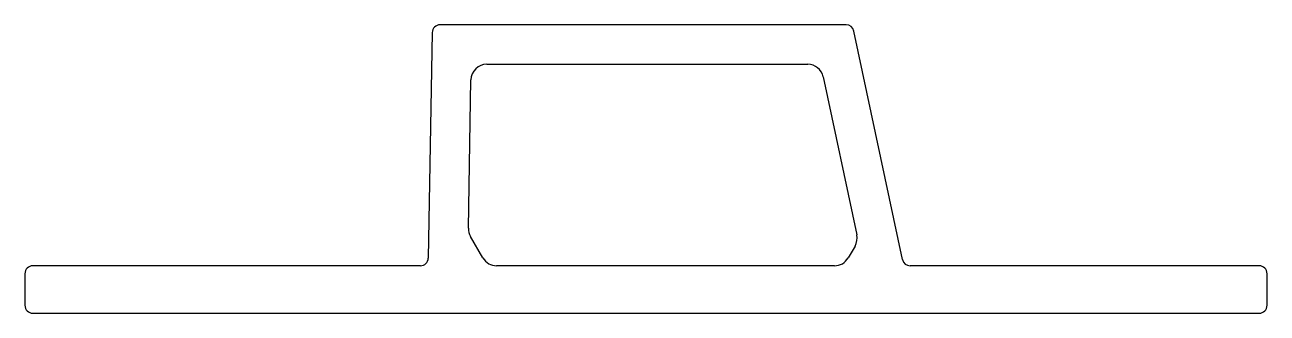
# Model space of a CAD drawing. Header units: millimetres. Extents: x 0 to 157, y 0 to 36.
import ezdxf

# ---------------------------------------------------------------- set-up
doc = ezdxf.new("R2010")
doc.units = ezdxf.units.MM
doc.layers.add('3', color=7, linetype='Continuous', true_color=0xffffff)

msp = doc.modelspace()

# ---------------------------------------------------------------- linework, layer by layer
at = {"layer": '3', "color": 30, "linetype": 'Continuous', "lineweight": 25}
for p, q in [((103.790216, 36.5), (52.482697, 36.5)), ((51.48285, 35.517452), (50.984771, 6.982548)), ((110.914612, 6.792088), (104.768364, 35.707912)), ((58.378881, 31.5), (98.931512, 31.5)), ((100.887807, 29.915823), (105.138926, 9.915882)), ((56.051427, 10.75762), (56.379185, 29.534905)), ((57.891032, 7), (56.319071, 9.722716)), ((104.914681, 8.500058), (104.048622, 7)), ((0, 5), (0, 1)), ((49.984923, 6), (1, 6)), ((102.316572, 6), (59.623083, 6)), ((156, 6), (111.892759, 6)), ((157, 1), (157, 5)), ((1, 0), (156, 0))]:
    msp.add_line(p, q, dxfattribs=at)
for centre, radius, start, end in [((52.482697, 35.5), 1, 90, 179), ((103.790216, 35.5), 1, 12, 90), ((58.378881, 29.5), 2, 90, 179), ((98.931512, 29.5), 2, 12, 90), ((58.051122, 10.722716), 2, 179, 210), ((103.182631, 9.500058), 2, 330, 12), ((49.984923, 7), 1, 270, 359), ((59.623083, 8), 2, 210, 270), ((102.316572, 8), 2, 270, 330), ((111.892759, 7), 1, 192, 270), ((1, 5), 1, 90, 180), ((156, 5), 1, 0, 90), ((1, 1), 1, 180, 270), ((156, 1), 1, 270, 0)]:
    msp.add_arc(centre, radius, start, end, dxfattribs=at)

doc.saveas('drawing.dxf')
